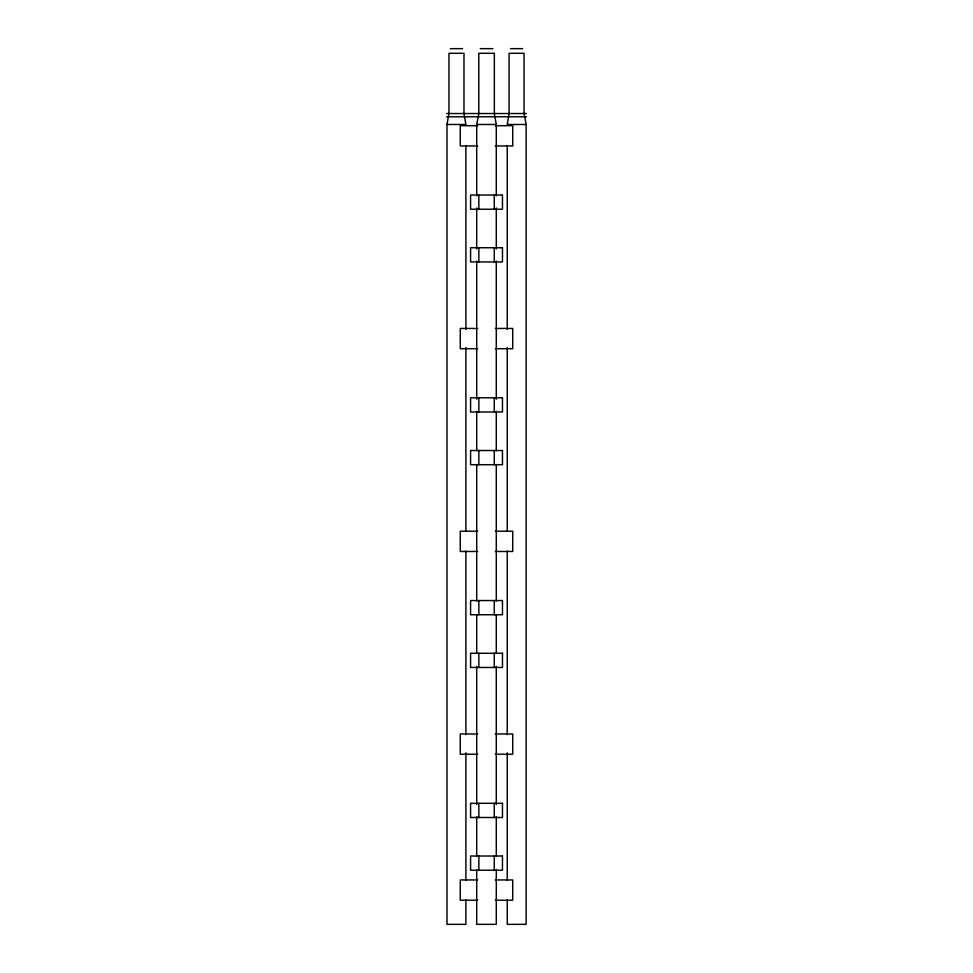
<?xml version="1.0" encoding="UTF-8"?>
<svg xmlns="http://www.w3.org/2000/svg" width="973" height="973" viewBox="0 0 973 973"><rect width="100%" height="100%" fill="white"/><g stroke="black" fill="none" stroke-linecap="round" stroke-linejoin="round"><path stroke-width="1.46" d="M446.984 124.483L448.967 113.537L448.967 53.284L463.975 53.284L463.975 113.537L465.897 124.483L446.984 124.483L446.984 924.35L465.897 924.35L465.897 900.061M476.709 195.816L476.709 124.483L478.813 113.537L478.813 53.284L494.345 53.284L494.345 113.537L496.291 124.483L496.291 195.816M450.39 48.65L462.552 48.65M480.285 48.65L492.873 48.65M510.521 48.65L522.647 48.65M446.656 113.537L526.344 113.537M446.656 116.772L526.344 116.772M476.709 124.483L496.291 124.483M526.125 124.483L507.249 124.483L509.098 113.537L509.098 53.284L524.07 53.284L524.07 113.537L526.125 124.483L526.125 924.35L507.249 924.35L507.249 900.061M477.658 125.699L460.278 125.699L460.278 145.974L477.658 145.974M495.354 125.699L512.735 125.699L512.735 145.974L495.354 145.974M477.658 328.448L460.278 328.448L460.278 348.723L477.658 348.723M495.354 328.448L512.735 328.448L512.735 348.723L495.354 348.723M477.658 531.209L460.278 531.209L460.278 551.484L477.658 551.484M495.354 531.209L512.735 531.209L512.735 551.484L495.354 551.484M477.658 733.958L460.278 733.958L460.278 754.233L477.658 754.233M495.354 733.958L512.735 733.958L512.735 754.233L495.354 754.233M477.658 879.945L460.278 879.945L460.278 900.22L477.658 900.22M495.354 879.945L512.735 879.945L512.735 900.22L495.354 900.22M507.249 145.731L507.249 329.385M507.249 347.592L507.249 531.246M507.249 550.973L507.249 734.627M507.249 752.847L507.249 880.334M496.291 207.954L496.291 248.942M496.291 261.08L496.291 399.198M496.291 411.336L496.291 450.803M496.291 464.462L496.291 601.059M496.291 614.717L496.291 652.664M496.291 666.323L496.291 804.44M496.291 816.59L496.291 856.045M496.291 869.704L496.291 924.35L476.709 924.35L476.709 869.704M494.26 195.038L494.26 209.231M494.26 247.75L494.26 261.944M494.26 397.799L494.26 411.993M494.26 450.511L494.26 464.705M494.26 600.548L494.26 614.741M494.26 653.272L494.26 667.454M494.26 803.309L494.26 817.502M494.26 856.021L494.26 870.215M478.85 195.038L478.85 209.231M478.85 247.75L478.85 261.944M478.85 397.799L478.85 411.993M478.85 450.511L478.85 464.705M478.85 600.548L478.85 614.741M478.85 653.272L478.85 667.454M478.85 803.309L478.85 817.502M478.85 856.021L478.85 870.215M476.709 207.954L476.709 248.942M476.709 261.08L476.709 399.198M476.709 411.336L476.709 450.803M476.709 464.462L476.709 601.059M476.709 614.717L476.709 652.664M476.709 666.323L476.709 804.44M476.709 816.59L476.709 856.045M465.897 145.731L465.897 329.385M465.897 347.592L465.897 531.246M465.897 550.973L465.897 734.627M465.897 752.847L465.897 880.334M502.469 195.038L470.579 195.038L470.579 209.231L502.469 209.231L502.469 195.038M502.469 247.75L470.579 247.75L470.579 261.944L502.469 261.944L502.469 247.75M502.469 397.799L470.579 397.799L470.579 411.993L502.469 411.993L502.469 397.799M502.469 450.511L470.579 450.511L470.579 464.705L502.469 464.705L502.469 450.511M502.469 600.548L470.579 600.548L470.579 614.741L502.469 614.741L502.469 600.548M502.469 653.272L470.579 653.272L470.579 667.454L502.469 667.454L502.469 653.272M502.469 803.309L470.579 803.309L470.579 817.502L502.469 817.502L502.469 803.309M502.469 856.021L470.579 856.021L470.579 870.215L502.469 870.215L502.469 856.021"/></g></svg>
